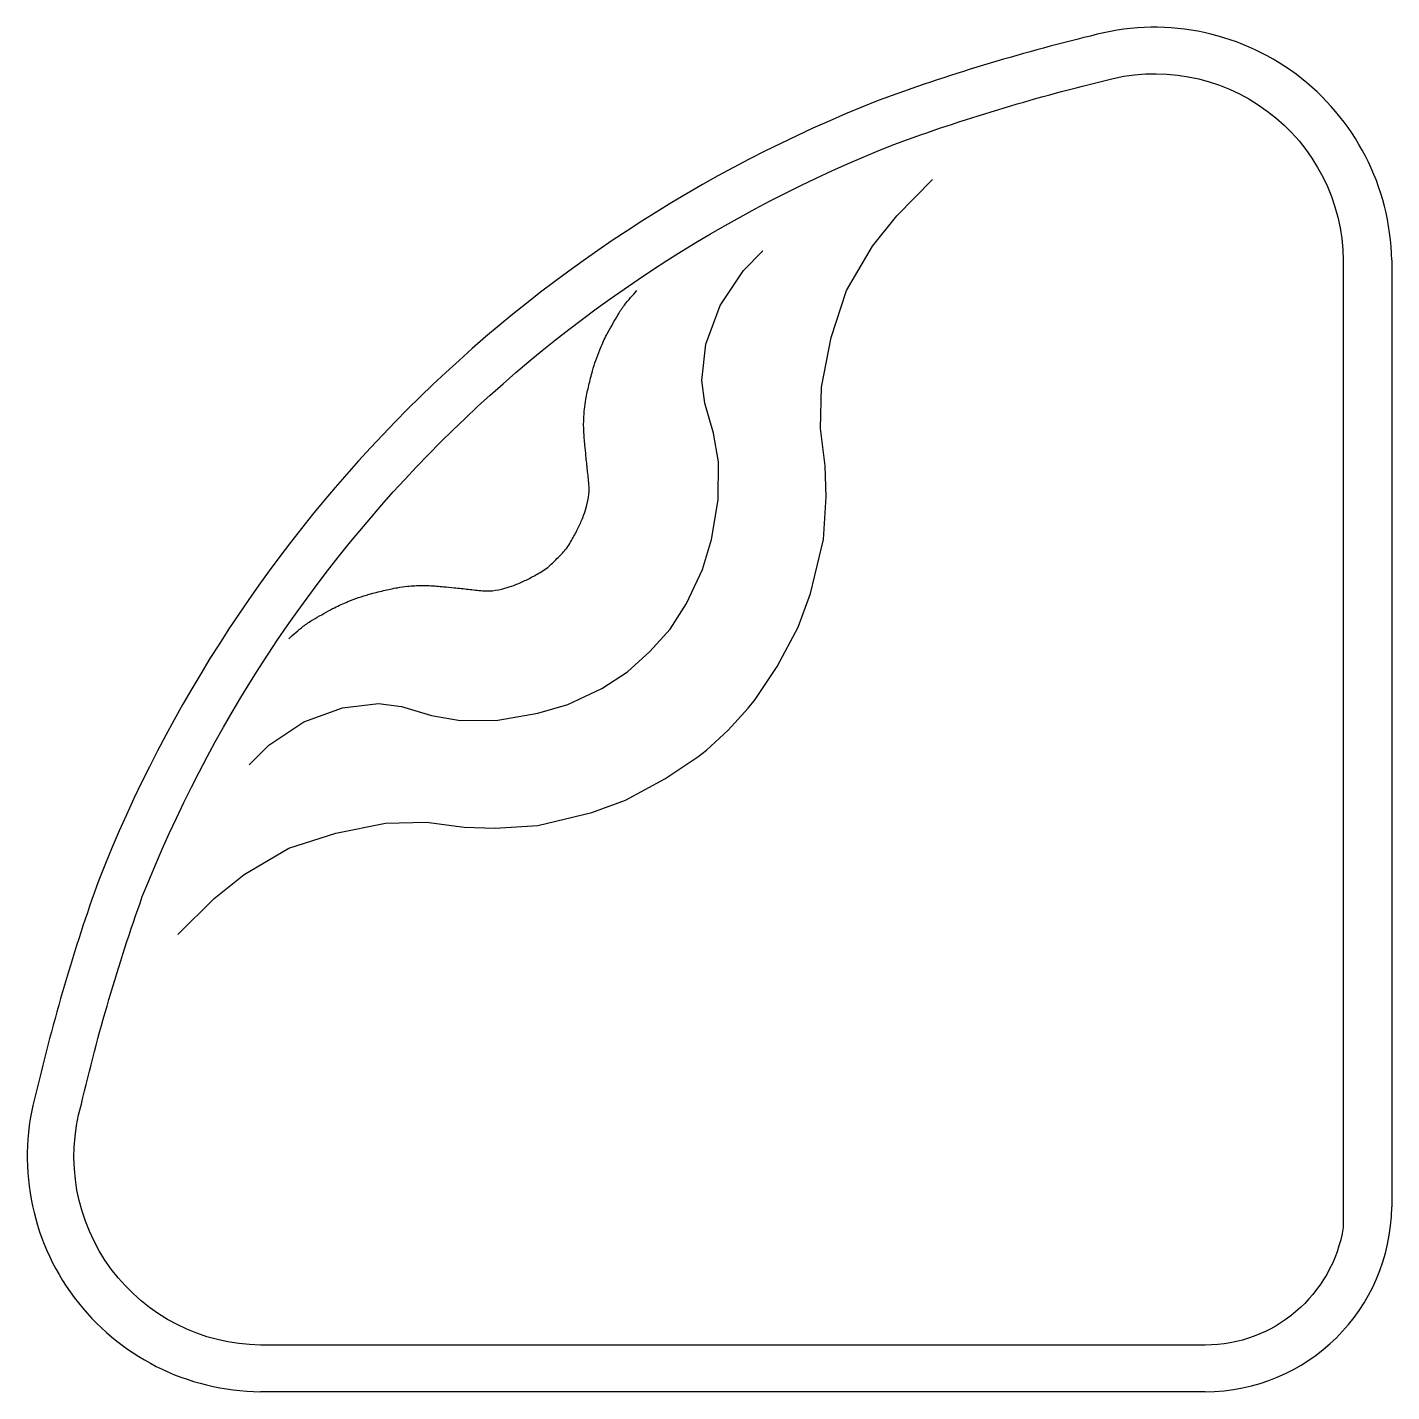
# Model space of a CAD drawing. Header units: millimetres. Extents: x 34.94 to 37.94, y 87.3 to 90.3.
import ezdxf

# ---------------------------------------------------------------- set-up
doc = ezdxf.new("R2010")
doc.units = ezdxf.units.MM
doc.header["$LTSCALE"] = 10
doc.layers.add('piscinas_igui', color=3, linetype='Continuous')

msp = doc.modelspace()

# ---------------------------------------------------------------- linework, layer by layer
at = {"layer": 'piscinas_igui'}
for p, q in [((37.9374, 89.7908), (37.9374, 87.7093)), ((37.5271, 87.3029), (35.45, 87.3029))]:
    msp.add_line(p, q, dxfattribs=at)
msp.add_lwpolyline([(37.8309, 87.6643, -0.368157), (37.5271, 87.4055), (35.4504, 87.4055, -0.496089), (35.0563, 87.9352, -0.02831), (35.1903, 88.3914, -0.102401), (35.846, 89.3905, -0.000267), (35.8459, 89.3904, -0.102401), (36.845, 90.0461, -0.028235), (37.3012, 90.1845, -0.496089), (37.8309, 89.7903)], format="xyb", close=True, dxfattribs=at)
at = {"layer": 'piscinas_igui', "color": 2}
for points in [[(35.2681, 88.3084), (35.348, 88.3871), (35.4146, 88.4404), (35.5121, 88.4981), (35.6155, 88.5313), (35.7248, 88.5527), (35.8154, 88.555), (35.8978, 88.5444), (35.9659, 88.5422), (36.06, 88.5481), (36.1784, 88.5766), (36.2526, 88.6039), (36.3392, 88.6504), (36.4118, 88.6988), (36.4309, 88.7137), (36.4788, 88.7576), (36.5227, 88.8055), (36.5377, 88.8246), (36.586, 88.8972), (36.6325, 88.9838), (36.6598, 89.058), (36.6883, 89.1764), (36.6942, 89.2706), (36.692, 89.3386), (36.6814, 89.421), (36.6837, 89.5116), (36.7051, 89.6209), (36.7383, 89.7243), (36.7961, 89.8218), (36.8493, 89.8884), (36.928, 89.9683)], [(35.4253, 88.6816), (35.4685, 88.7246), (35.5452, 88.7757), (35.6302, 88.8069), (35.7098, 88.8162), (35.7599, 88.8093), (35.8261, 88.79), (35.8892, 88.7791), (35.9722, 88.7797), (36.0599, 88.7946), (36.1261, 88.8142), (36.2008, 88.8494), (36.2571, 88.8858), (36.3061, 88.9303), (36.3506, 88.9793), (36.387, 89.0357), (36.4222, 89.1104), (36.4418, 89.1766), (36.4567, 89.2642), (36.4573, 89.3472), (36.4464, 89.4103), (36.4271, 89.4765), (36.4203, 89.5266), (36.4295, 89.6062), (36.4607, 89.6912), (36.5118, 89.7679), (36.5548, 89.8112)]]:
    msp.add_lwpolyline(points, dxfattribs=at)
msp.add_lwpolyline([(35.5123, 88.9585, -0.02154), (35.5442, 88.9859, -0.035704), (35.5652, 89.0001, -0.003287), (35.6044, 89.0224, -0.015605), (35.6128, 89.0268, -0.012974), (35.6425, 89.0401, -0.016899), (35.6658, 89.049, -0.013875), (35.689, 89.0562, -0.010258), (35.7207, 89.0644, -0.013356), (35.7512, 89.0708, -0.018746), (35.7732, 89.0739, -0.024181), (35.8053, 89.0757, -0.024467), (35.8371, 89.0743, -0.000959), (35.8526, 89.0729, -0.000632), (35.8761, 89.0706, -0.004205), (35.9071, 89.0674, 0.005482), (35.9382, 89.0641, 0.050685), (35.9603, 89.0642, 0.040766), (35.9873, 89.0694, 0.023318), (36.007, 89.0759, 0.018245), (36.0314, 89.0862, 0.013676), (36.0426, 89.0918, 0.005786), (36.0685, 89.1061, 0.048051), (36.0817, 89.1154, 0.027284), (36.1018, 89.1346, 0.027284), (36.121, 89.1547, 0.048051), (36.1303, 89.1679, 0.005786), (36.1446, 89.1938, 0.013676), (36.1502, 89.205, 0.018245), (36.1605, 89.2294, 0.023318), (36.167, 89.2491, 0.040766), (36.1722, 89.2761, 0.050685), (36.1723, 89.2983, 0.005482), (36.169, 89.3293, -0.004205), (36.1658, 89.3603, -0.000632), (36.1635, 89.3838, -0.000959), (36.1621, 89.3993, -0.024467), (36.1607, 89.4311, -0.024181), (36.1625, 89.4632, -0.018746), (36.1657, 89.4852, -0.013356), (36.172, 89.5157, -0.010258), (36.1802, 89.5475, -0.013875), (36.1874, 89.5706, -0.016899), (36.1963, 89.5939, -0.012974), (36.2096, 89.6236, -0.015605), (36.214, 89.632, -0.003287), (36.2363, 89.6712, -0.035704), (36.2505, 89.6922, -0.02154), (36.2779, 89.7241)], format="xyb", dxfattribs=at)
at = {"layer": 'piscinas_igui'}
for centre, radius, start, end in [((37.4153, 89.7807), 0.5222, 1.1085, 105.5875), ((38.2976, 86.0789), 4.3274, 103.6685, 110.1273), ((37.9294, 87.3047), 3.0507, 111.5576, 134.9695), ((37.9317, 87.307), 3.0507, 135.0305, 158.4424), ((39.1491, 86.9808), 4.3052, 160.3579, 166.8334), ((35.4546, 87.8201), 0.5172, 164.1419, 269.4863), ((37.5271, 87.7132), 0.4103, 270, 359.4528)]:
    msp.add_arc(centre, radius, start, end, dxfattribs=at)

doc.saveas('drawing.dxf')
